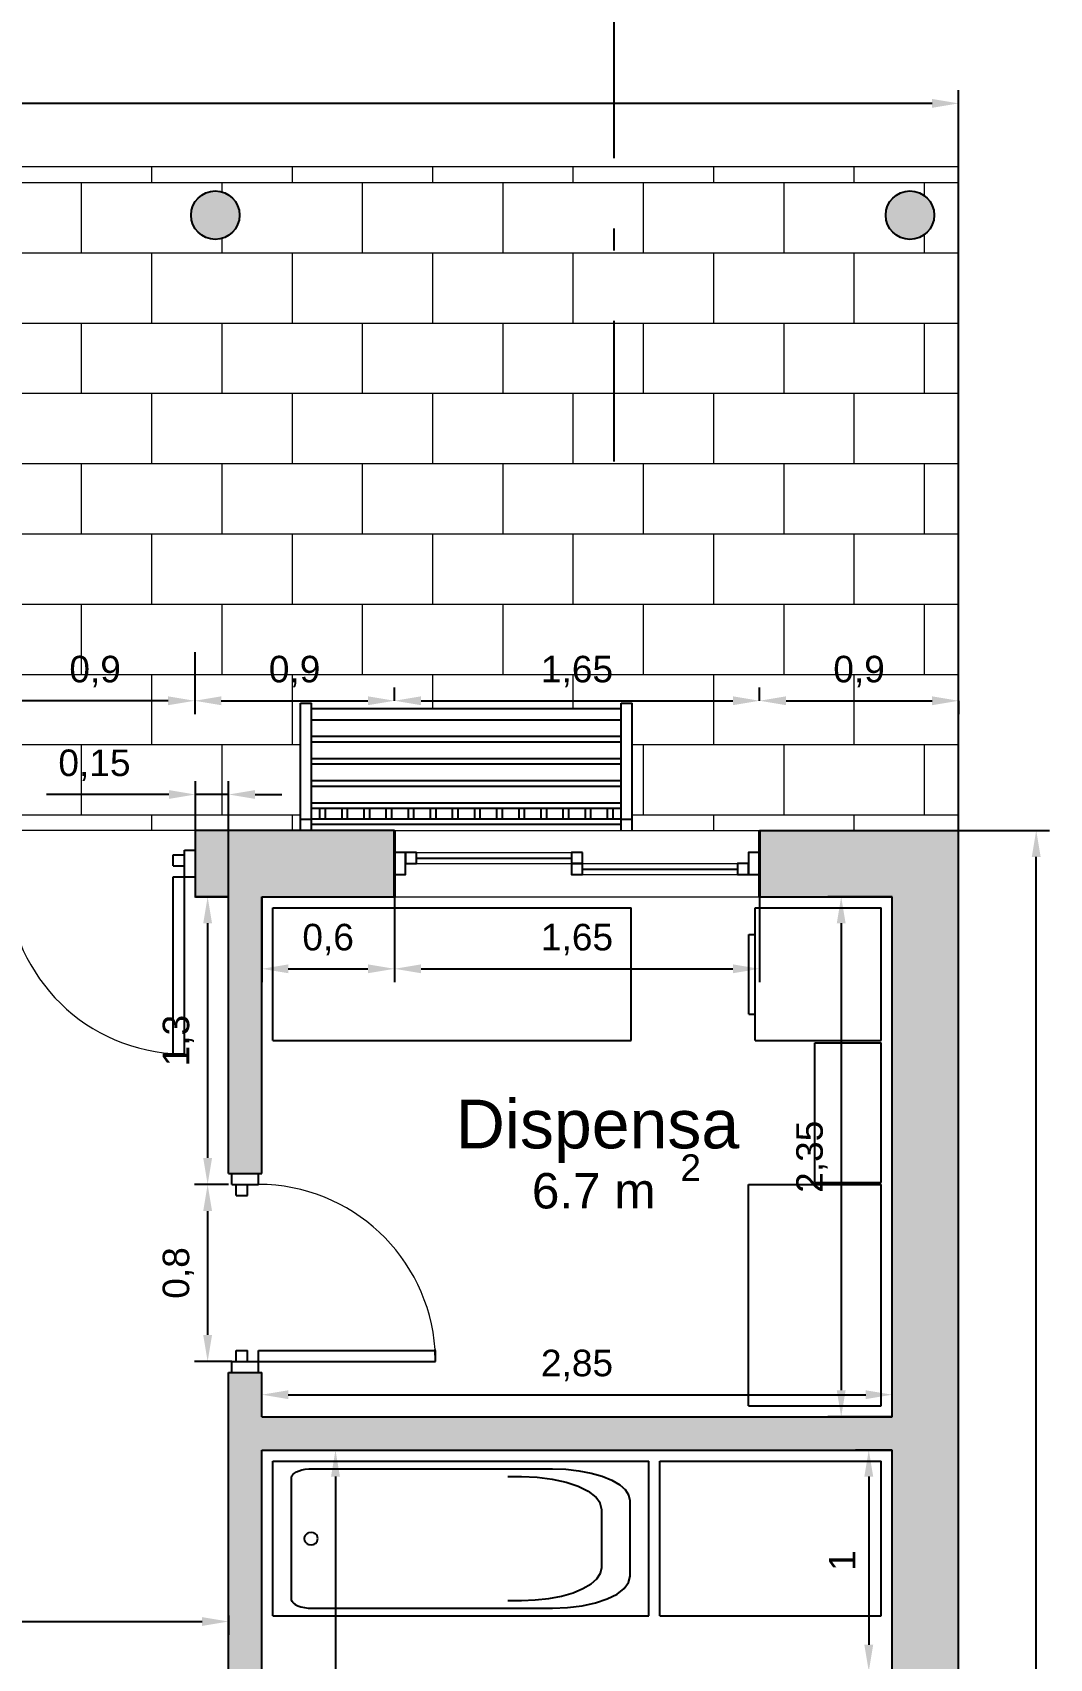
# Model space of a CAD drawing. Header units: millimetres. Extents: x 2491 to 2548.8, y 1338.3 to 1412.1.
# Drawn here: x 2522.52 to 2527.11, y 1398.03 to 1405.38 of the extents above; entities that cross this region are included whole.
import ezdxf

# ---------------------------------------------------------------- set-up
doc = ezdxf.new("R2010")
doc.units = ezdxf.units.MM
doc.header["$PDMODE"] = 35
doc.linetypes.add('TRATTOPUNTO', pattern=[25.4, 12.7, -6.35, 0, -6.35])
for name, color, linetype, lineweight in [('ARREDI attrezzature - furniture', 175, 'Continuous', 9), ('MURATURA sezioni - section wall', 7, 'Continuous', 40), ('MURATURE tratteggi - wall hatch', 252, 'Continuous', 18), ('PAVIMENTAZIONE - flooring', 250, 'Continuous', 5), ('PORTE finestre - doors windows', 252, 'Continuous', 5), ('PROIEZIONI - projections', 145, 'Continuous', 13), ('PROIEZIONI finissime - fine lines', 251, 'Continuous', 9), ('SEZIONI medie - small section', 2, 'Continuous', 25)]:
    doc.layers.add(name, color=color, linetype=linetype, lineweight=lineweight)
for name, color, linetype in [('ARREDI_BAGNO 2', 175, 'Continuous'), ('LINEA SEZIONE', 2, 'Continuous'), ('QUOTE - dimension', 251, 'Continuous'), ('TESTO superfici - surface txt', 2, 'Continuous'), ('TXT AMBIENTI', 252, 'Continuous'), ('VETRATE sezioni - windows sections', 171, 'Continuous')]:
    doc.layers.add(name, color=color, linetype=linetype)
doc.styles.get("Standard").update_dxf_attribs({"font": 'arial.ttf'})
doc.dimstyles.new('ISO-25', dxfattribs={"dimtxt": 0.12, "dimasz": 0.12, "dimexe": 0.06, "dimexo": 0, "dimgap": 0.06, "dimtad": 1, "dimtxsty": 'Standard', "dimcen": 0.12, "dimadec": 0, "dimazin": 0, "dimtfac": 1, "dimtmove": 0, "dimatfit": 3, "dimfxl": 0, "dimarcsym": 0})

# ---------------------------------------------------------------- blocks, each defined once
blk = doc.blocks.new('*D27')
at = {"layer": 'DefPoints', "color": 0}
for p in [(2513.7024, 1405.0573), (2513.7024, 1404.7722), (2526.7024, 1404.7722)]:
    blk.add_point(p, dxfattribs=at)
at = {"layer": 'QUOTE - dimension', "color": 0, "lineweight": -2}
for p, q in [((2513.7024, 1404.7722), (2513.7024, 1405.1173)), ((2526.7024, 1404.7722), (2526.7024, 1405.1173)), ((2526.5824, 1405.0573), (2513.8224, 1405.0573))]:
    blk.add_line(p, q, dxfattribs=at)
at = {"layer": 'QUOTE - dimension', "color": 0}
for points in [[(2513.8224, 1405.0773), (2513.8224, 1405.0373), (2513.7024, 1405.0573)], [(2526.5824, 1405.0773), (2526.5824, 1405.0373), (2526.7024, 1405.0573)]]:
    blk.add_solid(points, dxfattribs=at)
at = {"layer": 'QUOTE - dimension', "color": 0, "insert": (2520.2024, 1405.1786), "char_height": 0.12, "attachment_point": 5}
blk.add_mtext('13', dxfattribs=at)
blk = doc.blocks.new('*D37')
at = {"layer": 'DefPoints', "color": 0}
for p in [(2523.2524, 1401.9343), (2523.2524, 1401.4722), (2523.4024, 1401.4722)]:
    blk.add_point(p, dxfattribs=at)
at = {"layer": 'QUOTE - dimension', "color": 0, "lineweight": -2}
for p, q in [((2523.2524, 1401.4722), (2523.2524, 1401.9943)), ((2523.4024, 1401.4722), (2523.4024, 1401.9943)), ((2523.1324, 1401.9343), (2522.5798, 1401.9343)), ((2523.4024, 1401.9343), (2523.2524, 1401.9343)), ((2523.5224, 1401.9343), (2523.6424, 1401.9343))]:
    blk.add_line(p, q, dxfattribs=at)
at = {"layer": 'QUOTE - dimension', "color": 0}
for points in [[(2523.1324, 1401.9543), (2523.1324, 1401.9143), (2523.2524, 1401.9343)], [(2523.5224, 1401.9543), (2523.5224, 1401.9143), (2523.4024, 1401.9343)]]:
    blk.add_solid(points, dxfattribs=at)
at = {"layer": 'QUOTE - dimension', "color": 0, "insert": (2522.7961, 1402.0665), "char_height": 0.12, "attachment_point": 5}
blk.add_mtext('0,15', dxfattribs=at)
blk = doc.blocks.new('*D38')
at = {"layer": 'DefPoints', "color": 0}
for p in [(2522.3492, 1402.5778), (2523.2492, 1402.5778), (2522.3492, 1402.3579)]:
    blk.add_point(p, dxfattribs=at)
at = {"layer": 'QUOTE - dimension', "color": 0, "lineweight": -2}
for p, q in [((2522.3492, 1402.5778), (2522.3492, 1402.2979)), ((2523.2492, 1402.5778), (2523.2492, 1402.2979)), ((2523.1292, 1402.3579), (2522.4692, 1402.3579))]:
    blk.add_line(p, q, dxfattribs=at)
at = {"layer": 'QUOTE - dimension', "color": 0}
for points in [[(2522.4692, 1402.3779), (2522.4692, 1402.3379), (2522.3492, 1402.3579)], [(2523.1292, 1402.3779), (2523.1292, 1402.3379), (2523.2492, 1402.3579)]]:
    blk.add_solid(points, dxfattribs=at)
at = {"layer": 'QUOTE - dimension', "color": 0, "insert": (2522.7992, 1402.49), "char_height": 0.12, "attachment_point": 5}
blk.add_mtext('0,9', dxfattribs=at)
blk = doc.blocks.new('*D40')
at = {"layer": 'DefPoints', "color": 0}
for p in [(2523.4024, 1401.4722), (2523.3077, 1400.1722), (2523.4024, 1400.1722)]:
    blk.add_point(p, dxfattribs=at)
at = {"layer": 'QUOTE - dimension', "color": 0, "lineweight": -2}
for p, q in [((2523.4024, 1401.4722), (2523.2477, 1401.4722)), ((2523.3077, 1401.3522), (2523.3077, 1400.2922)), ((2523.4024, 1400.1722), (2523.2477, 1400.1722))]:
    blk.add_line(p, q, dxfattribs=at)
at = {"layer": 'QUOTE - dimension', "color": 0}
for points in [[(2523.2877, 1401.3522), (2523.3277, 1401.3522), (2523.3077, 1401.4722)], [(2523.2877, 1400.2922), (2523.3277, 1400.2922), (2523.3077, 1400.1722)]]:
    blk.add_solid(points, dxfattribs=at)
at = {"layer": 'QUOTE - dimension', "color": 0, "insert": (2523.1756, 1400.8222), "char_height": 0.12, "attachment_point": 5, "rotation": 90}
blk.add_mtext('1,3', dxfattribs=at)
blk = doc.blocks.new('*D41')
at = {"layer": 'DefPoints', "color": 0}
for p in [(2523.3077, 1400.1722), (2523.3077, 1399.3722), (2523.4174, 1399.3722)]:
    blk.add_point(p, dxfattribs=at)
at = {"layer": 'QUOTE - dimension', "color": 0, "lineweight": -2}
for p, q in [((2523.3077, 1400.1722), (2523.2477, 1400.1722)), ((2523.3077, 1400.0522), (2523.3077, 1399.4922)), ((2523.4174, 1399.3722), (2523.2477, 1399.3722))]:
    blk.add_line(p, q, dxfattribs=at)
at = {"layer": 'QUOTE - dimension', "color": 0}
for points in [[(2523.2877, 1400.0522), (2523.3277, 1400.0522), (2523.3077, 1400.1722)], [(2523.2877, 1399.4922), (2523.3277, 1399.4922), (2523.3077, 1399.3722)]]:
    blk.add_solid(points, dxfattribs=at)
at = {"layer": 'QUOTE - dimension', "color": 0, "insert": (2523.1756, 1399.7722), "char_height": 0.12, "attachment_point": 5, "rotation": 90}
blk.add_mtext('0,8', dxfattribs=at)
blk = doc.blocks.new('*D42')
at = {"layer": 'DefPoints', "color": 0}
for p in [(2523.5524, 1401.4722), (2524.1524, 1401.4722), (2524.1524, 1401.1467)]:
    blk.add_point(p, dxfattribs=at)
at = {"layer": 'QUOTE - dimension', "color": 0, "lineweight": -2}
for p, q in [((2523.5524, 1401.4722), (2523.5524, 1401.0867)), ((2524.1524, 1401.4722), (2524.1524, 1401.0867)), ((2523.6724, 1401.1467), (2524.0324, 1401.1467))]:
    blk.add_line(p, q, dxfattribs=at)
at = {"layer": 'QUOTE - dimension', "color": 0}
for points in [[(2523.6724, 1401.1667), (2523.6724, 1401.1267), (2523.5524, 1401.1467)], [(2524.0324, 1401.1667), (2524.0324, 1401.1267), (2524.1524, 1401.1467)]]:
    blk.add_solid(points, dxfattribs=at)
at = {"layer": 'QUOTE - dimension', "color": 0, "insert": (2523.8524, 1401.2788), "char_height": 0.12, "attachment_point": 5}
blk.add_mtext('0,6', dxfattribs=at)
blk = doc.blocks.new('*D43')
at = {"layer": 'DefPoints', "color": 0}
for p in [(2524.1524, 1401.4722), (2525.8024, 1401.4722), (2525.8024, 1401.1467)]:
    blk.add_point(p, dxfattribs=at)
at = {"layer": 'QUOTE - dimension', "color": 0, "lineweight": -2}
for p, q in [((2524.1524, 1401.4722), (2524.1524, 1401.0867)), ((2525.8024, 1401.4722), (2525.8024, 1401.0867)), ((2524.2724, 1401.1467), (2525.6824, 1401.1467))]:
    blk.add_line(p, q, dxfattribs=at)
at = {"layer": 'QUOTE - dimension', "color": 0}
for points in [[(2524.2724, 1401.1667), (2524.2724, 1401.1267), (2524.1524, 1401.1467)], [(2525.6824, 1401.1667), (2525.6824, 1401.1267), (2525.8024, 1401.1467)]]:
    blk.add_solid(points, dxfattribs=at)
at = {"layer": 'QUOTE - dimension', "color": 0, "insert": (2524.9774, 1401.2788), "char_height": 0.12, "attachment_point": 5}
blk.add_mtext('1,65', dxfattribs=at)
blk = doc.blocks.new('*D44')
at = {"layer": 'DefPoints', "color": 0}
for p in [(2526.4024, 1401.4722), (2526.1716, 1399.1222), (2526.4024, 1399.1222)]:
    blk.add_point(p, dxfattribs=at)
at = {"layer": 'QUOTE - dimension', "color": 0, "lineweight": -2}
for p, q in [((2526.4024, 1401.4722), (2526.1116, 1401.4722)), ((2526.1716, 1401.3522), (2526.1716, 1399.2422)), ((2526.4024, 1399.1222), (2526.1116, 1399.1222))]:
    blk.add_line(p, q, dxfattribs=at)
at = {"layer": 'QUOTE - dimension', "color": 0}
for points in [[(2526.1516, 1401.3522), (2526.1916, 1401.3522), (2526.1716, 1401.4722)], [(2526.1516, 1399.2422), (2526.1916, 1399.2422), (2526.1716, 1399.1222)]]:
    blk.add_solid(points, dxfattribs=at)
at = {"layer": 'QUOTE - dimension', "color": 0, "insert": (2526.0395, 1400.2972), "char_height": 0.12, "attachment_point": 5, "rotation": 90}
blk.add_mtext('2,35', dxfattribs=at)
blk = doc.blocks.new('*D45')
at = {"layer": 'DefPoints', "color": 0}
for p in [(2523.5524, 1399.2222), (2526.4024, 1399.2222), (2526.4024, 1399.2222)]:
    blk.add_point(p, dxfattribs=at)
at = {"layer": 'QUOTE - dimension', "color": 0, "lineweight": -2}
for p, q in [((2523.5524, 1399.2222), (2523.5524, 1399.2822)), ((2526.4024, 1399.2222), (2526.4024, 1399.2822)), ((2523.6724, 1399.2222), (2526.2824, 1399.2222))]:
    blk.add_line(p, q, dxfattribs=at)
at = {"layer": 'QUOTE - dimension', "color": 0}
for points in [[(2523.6724, 1399.2422), (2523.6724, 1399.2022), (2523.5524, 1399.2222)], [(2526.2824, 1399.2422), (2526.2824, 1399.2022), (2526.4024, 1399.2222)]]:
    blk.add_solid(points, dxfattribs=at)
at = {"layer": 'QUOTE - dimension', "color": 0, "insert": (2524.9774, 1399.3543), "char_height": 0.12, "attachment_point": 5}
blk.add_mtext('2,85', dxfattribs=at)
blk = doc.blocks.new('*D46')
at = {"layer": 'DefPoints', "color": 0}
for p in [(2526.4024, 1398.9722), (2526.2962, 1397.9722), (2526.4024, 1397.9722)]:
    blk.add_point(p, dxfattribs=at)
at = {"layer": 'QUOTE - dimension', "color": 0, "lineweight": -2}
for p, q in [((2526.4024, 1398.9722), (2526.2362, 1398.9722)), ((2526.2962, 1398.8522), (2526.2962, 1398.0922)), ((2526.4024, 1397.9722), (2526.2362, 1397.9722))]:
    blk.add_line(p, q, dxfattribs=at)
at = {"layer": 'QUOTE - dimension', "color": 0}
for points in [[(2526.2762, 1398.8522), (2526.3162, 1398.8522), (2526.2962, 1398.9722)], [(2526.2762, 1398.0922), (2526.3162, 1398.0922), (2526.2962, 1397.9722)]]:
    blk.add_solid(points, dxfattribs=at)
at = {"layer": 'QUOTE - dimension', "color": 0, "insert": (2526.1759, 1398.4722), "char_height": 0.12, "attachment_point": 5, "rotation": 90}
blk.add_mtext('1', dxfattribs=at)
blk = doc.blocks.new('*D49')
at = {"layer": 'DefPoints', "color": 0}
for p in [(2523.5524, 1398.9722), (2523.5374, 1396.4722), (2523.8856, 1396.4722)]:
    blk.add_point(p, dxfattribs=at)
at = {"layer": 'QUOTE - dimension', "color": 0, "lineweight": -2}
for p, q in [((2523.5524, 1398.9722), (2523.9456, 1398.9722)), ((2523.8856, 1398.8522), (2523.8856, 1396.5922)), ((2523.5374, 1396.4722), (2523.9456, 1396.4722))]:
    blk.add_line(p, q, dxfattribs=at)
at = {"layer": 'QUOTE - dimension', "color": 0}
for points in [[(2523.8656, 1398.8522), (2523.9056, 1398.8522), (2523.8856, 1398.9722)], [(2523.8656, 1396.5922), (2523.9056, 1396.5922), (2523.8856, 1396.4722)]]:
    blk.add_solid(points, dxfattribs=at)
at = {"layer": 'QUOTE - dimension', "color": 0, "insert": (2523.7535, 1397.7222), "char_height": 0.12, "attachment_point": 5, "rotation": 90}
blk.add_mtext('2,5', dxfattribs=at)
blk = doc.blocks.new('*D54')
at = {"layer": 'DefPoints', "color": 0}
for p in [(2526.7024, 1401.7722), (2527.0531, 1401.7722), (2526.7024, 1391.7722)]:
    blk.add_point(p, dxfattribs=at)
at = {"layer": 'QUOTE - dimension', "color": 0, "lineweight": -2}
for p, q in [((2526.7024, 1401.7722), (2527.1131, 1401.7722)), ((2527.0531, 1391.8922), (2527.0531, 1401.6522)), ((2526.7024, 1391.7722), (2527.1131, 1391.7722))]:
    blk.add_line(p, q, dxfattribs=at)
at = {"layer": 'QUOTE - dimension', "color": 0}
for points in [[(2527.0331, 1401.6522), (2527.0731, 1401.6522), (2527.0531, 1401.7722)], [(2527.0331, 1391.8922), (2527.0731, 1391.8922), (2527.0531, 1391.7722)]]:
    blk.add_solid(points, dxfattribs=at)
at = {"layer": 'QUOTE - dimension', "color": 0, "insert": (2526.9319, 1396.7722), "char_height": 0.12, "attachment_point": 5, "rotation": 90}
blk.add_mtext('10', dxfattribs=at)
blk = doc.blocks.new('*D87')
at = {"layer": 'DefPoints', "color": 0}
for p in [(2523.2492, 1402.3579), (2524.1524, 1402.3579), (2524.1524, 1402.3579)]:
    blk.add_point(p, dxfattribs=at)
at = {"layer": 'QUOTE - dimension', "color": 0, "lineweight": -2}
for p, q in [((2524.1524, 1402.3579), (2524.1524, 1402.4179)), ((2523.2492, 1402.3579), (2523.2492, 1402.2979)), ((2523.3692, 1402.3579), (2524.0324, 1402.3579))]:
    blk.add_line(p, q, dxfattribs=at)
at = {"layer": 'QUOTE - dimension', "color": 0}
for points in [[(2523.3692, 1402.3779), (2523.3692, 1402.3379), (2523.2492, 1402.3579)], [(2524.0324, 1402.3779), (2524.0324, 1402.3379), (2524.1524, 1402.3579)]]:
    blk.add_solid(points, dxfattribs=at)
at = {"layer": 'QUOTE - dimension', "color": 0, "insert": (2523.7008, 1402.49), "char_height": 0.12, "attachment_point": 5}
blk.add_mtext('0,9', dxfattribs=at)
blk = doc.blocks.new('*D88')
at = {"layer": 'DefPoints', "color": 0}
for p in [(2524.1524, 1402.3579), (2525.8024, 1402.3579), (2525.8024, 1402.3579)]:
    blk.add_point(p, dxfattribs=at)
at = {"layer": 'QUOTE - dimension', "color": 0, "lineweight": -2}
for p, q in [((2524.1524, 1402.3579), (2524.1524, 1402.4179)), ((2525.8024, 1402.3579), (2525.8024, 1402.4179)), ((2524.2724, 1402.3579), (2525.6824, 1402.3579))]:
    blk.add_line(p, q, dxfattribs=at)
at = {"layer": 'QUOTE - dimension', "color": 0}
for points in [[(2524.2724, 1402.3779), (2524.2724, 1402.3379), (2524.1524, 1402.3579)], [(2525.6824, 1402.3779), (2525.6824, 1402.3379), (2525.8024, 1402.3579)]]:
    blk.add_solid(points, dxfattribs=at)
at = {"layer": 'QUOTE - dimension', "color": 0, "insert": (2524.9774, 1402.49), "char_height": 0.12, "attachment_point": 5}
blk.add_mtext('1,65', dxfattribs=at)
blk = doc.blocks.new('*D89')
at = {"layer": 'DefPoints', "color": 0}
for p in [(2525.8024, 1402.3579), (2526.7024, 1402.3579), (2526.7024, 1402.3579)]:
    blk.add_point(p, dxfattribs=at)
at = {"layer": 'QUOTE - dimension', "color": 0, "lineweight": -2}
for p, q in [((2525.8024, 1402.3579), (2525.8024, 1402.4179)), ((2525.9224, 1402.3579), (2526.5824, 1402.3579)), ((2526.7024, 1402.3579), (2526.7024, 1402.2979))]:
    blk.add_line(p, q, dxfattribs=at)
at = {"layer": 'QUOTE - dimension', "color": 0}
for points in [[(2525.9224, 1402.3779), (2525.9224, 1402.3379), (2525.8024, 1402.3579)], [(2526.5824, 1402.3779), (2526.5824, 1402.3379), (2526.7024, 1402.3579)]]:
    blk.add_solid(points, dxfattribs=at)
at = {"layer": 'QUOTE - dimension', "color": 0, "insert": (2526.2524, 1402.49), "char_height": 0.12, "attachment_point": 5}
blk.add_mtext('0,9', dxfattribs=at)
blk = doc.blocks.new('*D98')
at = {"layer": 'DefPoints', "color": 0}
for p in [(2518.6524, 1398.2237), (2523.4024, 1398.2237), (2523.4024, 1398.1972)]:
    blk.add_point(p, dxfattribs=at)
at = {"layer": 'QUOTE - dimension', "color": 0, "lineweight": -2}
for p, q in [((2518.6524, 1398.2237), (2518.6524, 1398.1372)), ((2523.4024, 1398.2237), (2523.4024, 1398.1372)), ((2518.7724, 1398.1972), (2523.2824, 1398.1972))]:
    blk.add_line(p, q, dxfattribs=at)
at = {"layer": 'QUOTE - dimension', "color": 0}
for points in [[(2518.7724, 1398.2172), (2518.7724, 1398.1772), (2518.6524, 1398.1972)], [(2523.2824, 1398.2172), (2523.2824, 1398.1772), (2523.4024, 1398.1972)]]:
    blk.add_solid(points, dxfattribs=at)
at = {"layer": 'QUOTE - dimension', "color": 0, "insert": (2521.0274, 1398.329), "char_height": 0.12, "attachment_point": 5}
blk.add_mtext('4,75', dxfattribs=at)

msp = doc.modelspace()

# ---------------------------------------------------------------- hatches: boundary and pattern name
at = {"layer": 'MURATURE tratteggi - wall hatch'}
h = msp.add_hatch(color=256, dxfattribs=at)
h.dxf.hatch_style = 1
edge = h.paths.add_edge_path()
edge.add_arc((2513.9224, 1404.5522), 0.1095, 0, 360)
edge = h.paths.add_edge_path()
edge.add_arc((2517.0624, 1404.5522), 0.1095, 0, 360)
edge = h.paths.add_edge_path()
edge.add_arc((2520.1982, 1404.5522), 0.1095, 0, 360)
edge = h.paths.add_edge_path()
edge.add_arc((2523.3424, 1404.5522), 0.1095, 0, 360)
edge = h.paths.add_edge_path()
edge.add_arc((2526.4824, 1404.5522), 0.1095, 0, 360)
h = msp.add_hatch(color=256, dxfattribs=at)
h.dxf.hatch_style = 1
h.paths.add_polyline_path([(2515.2024, 1401.7722), (2513.7024, 1401.7722), (2513.7024, 1399.9722), (2514.0024, 1399.9722), (2514.0024, 1401.4722), (2515.2024, 1401.4722)])
h.paths.add_polyline_path([(2514.0024, 1398.4722), (2513.7024, 1398.4722), (2513.7024, 1394.8222), (2514.0024, 1394.8222)])
h.paths.add_polyline_path([(2518.8024, 1392.7722), (2519.6524, 1392.7722), (2519.6524, 1393.0722), (2518.6524, 1393.0722), (2518.6524, 1393.3412), (2518.5024, 1393.3412), (2518.5024, 1393.0722), (2518.5024, 1392.0722), (2514.0024, 1392.0722), (2514.0024, 1392.9222), (2513.7024, 1392.9222), (2513.7024, 1391.7722), (2518.8024, 1391.7722)])
h.paths.add_polyline_path([(2521.5024, 1393.0722), (2520.6524, 1393.0722), (2520.6524, 1392.7722), (2521.2024, 1392.7722), (2521.2024, 1392.7222), (2521.5024, 1392.7222)])
h.paths.add_polyline_path([(2521.6524, 1392.0722), (2521.5024, 1392.0722), (2521.5024, 1392.1222), (2521.2024, 1392.1222), (2521.2024, 1391.7722), (2521.6524, 1391.7722)])
h.paths.add_polyline_path([(2526.7024, 1396.4722), (2526.4024, 1396.4722), (2526.4024, 1395.2722), (2523.5524, 1395.2722), (2523.5524, 1395.6222), (2523.5374, 1395.6222), (2523.4024, 1395.6222), (2523.4024, 1395.2722), (2522.5424, 1395.2722), (2522.5424, 1395.1222), (2526.4024, 1395.1222), (2526.4024, 1392.0722), (2525.1524, 1392.0722), (2525.1524, 1391.7722), (2526.7024, 1391.7722)])
h.paths.add_polyline_path([(2526.7024, 1401.7722), (2525.8024, 1401.7722), (2525.8024, 1401.4722), (2526.4024, 1401.4722), (2526.4024, 1399.1222), (2523.5524, 1399.1222), (2523.5524, 1399.3222), (2523.4024, 1399.3222), (2523.4024, 1398.9722), (2523.4024, 1397.4222), (2522.7024, 1397.4222), (2522.7024, 1397.2722), (2523.4024, 1397.2722), (2523.4024, 1396.5222), (2523.4174, 1396.5222), (2523.5524, 1396.5222), (2523.5524, 1398.9722), (2526.4024, 1398.9722), (2526.4024, 1397.9722), (2526.7024, 1397.9722)])
h.paths.add_polyline_path([(2524.1524, 1401.7722), (2523.2524, 1401.7722), (2523.2524, 1401.4722), (2523.4024, 1401.4722), (2523.4024, 1400.2222), (2523.5524, 1400.2222), (2523.5524, 1401.4722), (2524.1524, 1401.4722)], flags=17)
h.paths.add_polyline_path([(2522.3524, 1401.7722), (2521.4524, 1401.7722), (2521.4524, 1401.4722), (2522.3524, 1401.4722)])
h.paths.add_polyline_path([(2520.4524, 1401.7722), (2520.0524, 1401.7722), (2520.0524, 1401.4722), (2520.4524, 1401.4722)])
h.paths.add_polyline_path([(2518.6524, 1398.5119), (2518.5024, 1398.5119), (2518.5024, 1394.9412), (2518.6524, 1394.9412), (2518.6524, 1397.2722), (2521.6224, 1397.2722), (2521.6224, 1397.4222), (2518.6524, 1397.4222)])
h.paths.add_polyline_path([(2518.5024, 1400.4012), (2518.6524, 1400.4012), (2518.6524, 1401.4722), (2519.0524, 1401.4722), (2519.0524, 1401.7722), (2517.3024, 1401.7722), (2517.3024, 1401.4722), (2518.5024, 1401.4722)])

# ---------------------------------------------------------------- linework, layer by layer
at = {"layer": 'ARREDI attrezzature - furniture', "linetype": 'Continuous', "lineweight": -3}
for p, q in [((2523.7274, 1402.3472), (2523.7774, 1402.3472)), ((2523.7274, 1401.7722), (2523.7274, 1402.3472)), ((2523.7774, 1401.7722), (2523.7774, 1402.3472)), ((2523.7774, 1402.3224), (2525.1774, 1402.3224)), ((2525.1774, 1402.3472), (2525.2274, 1402.3472)), ((2525.1774, 1401.7722), (2525.1774, 1402.3472)), ((2525.2274, 1401.7722), (2525.2274, 1402.3472)), ((2523.7774, 1402.2724), (2525.1774, 1402.2724)), ((2523.7774, 1402.1974), (2525.1774, 1402.1974)), ((2523.7774, 1402.1724), (2525.1774, 1402.1724)), ((2523.7774, 1402.0974), (2525.1774, 1402.0974)), ((2523.7774, 1402.0724), (2525.1774, 1402.0724)), ((2523.7774, 1401.9974), (2525.1774, 1401.9974)), ((2523.7774, 1401.9724), (2525.1774, 1401.9724)), ((2523.7774, 1401.8974), (2525.1774, 1401.8974)), ((2523.7274, 1401.8222), (2523.7774, 1401.8222)), ((2523.7774, 1401.8722), (2525.1774, 1401.8722)), ((2523.7774, 1401.8251), (2525.1774, 1401.8251)), ((2523.8153, 1401.8251), (2523.8153, 1401.8722)), ((2523.8403, 1401.8251), (2523.8403, 1401.8722)), ((2523.9153, 1401.8251), (2523.9153, 1401.8722)), ((2523.9403, 1401.8251), (2523.9403, 1401.8722)), ((2524.0153, 1401.8251), (2524.0153, 1401.8722)), ((2524.0403, 1401.8251), (2524.0403, 1401.8722)), ((2524.1153, 1401.8251), (2524.1153, 1401.8722)), ((2524.1403, 1401.8251), (2524.1403, 1401.8722)), ((2524.2153, 1401.8251), (2524.2153, 1401.8722)), ((2524.2403, 1401.8251), (2524.2403, 1401.8722)), ((2524.3153, 1401.8251), (2524.3153, 1401.8722)), ((2524.3403, 1401.8251), (2524.3403, 1401.8722)), ((2524.4153, 1401.8251), (2524.4153, 1401.8722)), ((2524.4403, 1401.8251), (2524.4403, 1401.8722)), ((2524.5153, 1401.8251), (2524.5153, 1401.8722)), ((2524.5403, 1401.8251), (2524.5403, 1401.8722)), ((2524.6153, 1401.8251), (2524.6153, 1401.8722)), ((2524.6403, 1401.8251), (2524.6403, 1401.8722)), ((2524.7153, 1401.8251), (2524.7153, 1401.8722)), ((2524.7403, 1401.8251), (2524.7403, 1401.8722)), ((2524.8153, 1401.8251), (2524.8153, 1401.8722)), ((2524.8403, 1401.8251), (2524.8403, 1401.8722)), ((2524.9153, 1401.8251), (2524.9153, 1401.8722)), ((2524.9403, 1401.8251), (2524.9403, 1401.8722)), ((2525.0153, 1401.8251), (2525.0153, 1401.8722)), ((2525.0403, 1401.8251), (2525.0403, 1401.8722)), ((2525.1153, 1401.8251), (2525.1153, 1401.8722)), ((2525.1403, 1401.8251), (2525.1403, 1401.8722)), ((2525.1774, 1401.8222), (2525.2274, 1401.8222)), ((2523.7774, 1401.8001), (2525.1774, 1401.8001)), ((2523.6024, 1401.4222), (2525.2224, 1401.4222)), ((2523.6024, 1400.8222), (2523.6024, 1401.4222)), ((2525.2224, 1400.8222), (2525.2224, 1401.4222)), ((2525.7824, 1401.4222), (2526.3524, 1401.4222)), ((2525.7824, 1400.8222), (2525.7824, 1401.4222)), ((2526.3524, 1400.8222), (2526.3524, 1401.4222)), ((2525.7539, 1401.3022), (2525.7824, 1401.3022)), ((2525.7539, 1400.9422), (2525.7539, 1401.3022)), ((2525.7539, 1400.9422), (2525.7824, 1400.9422)), ((2523.6024, 1400.8222), (2525.2224, 1400.8222)), ((2525.7824, 1400.8222), (2526.3524, 1400.8222)), ((2526.0524, 1400.8117), (2526.3524, 1400.8117)), ((2526.0524, 1400.1817), (2526.0524, 1400.8117)), ((2526.3524, 1400.1817), (2526.3524, 1400.8117)), ((2525.7524, 1400.1722), (2526.3524, 1400.1722)), ((2525.7524, 1399.1722), (2525.7524, 1400.1722)), ((2526.0524, 1400.1817), (2526.3524, 1400.1817)), ((2526.3524, 1399.1722), (2526.3524, 1400.1722)), ((2525.7524, 1399.1722), (2526.3524, 1399.1722))]:
    msp.add_line(p, q, dxfattribs=at)
at = {"layer": 'ARREDI_BAGNO 2', "linetype": 'Continuous', "lineweight": -3}
for p, q in [((2523.6024, 1398.9222), (2525.3024, 1398.9222)), ((2523.6024, 1398.2222), (2523.6024, 1398.9222)), ((2523.693, 1398.8619), (2523.6999, 1398.868)), ((2523.6999, 1398.868), (2523.7092, 1398.8734)), ((2523.7092, 1398.8734), (2523.7208, 1398.8782)), ((2523.7208, 1398.8782), (2523.7341, 1398.882)), ((2523.7341, 1398.882), (2523.7488, 1398.8849)), ((2523.7488, 1398.8849), (2523.7646, 1398.8866)), ((2523.7646, 1398.8866), (2523.7808, 1398.8872)), ((2523.7808, 1398.8872), (2524.8659, 1398.8872)), ((2524.8659, 1398.8872), (2524.9269, 1398.885)), ((2524.9269, 1398.885), (2524.9861, 1398.8784)), ((2524.9861, 1398.8784), (2525.0416, 1398.8678)), ((2525.0416, 1398.8678), (2525.0918, 1398.8533)), ((2525.3024, 1398.2222), (2525.3024, 1398.9222)), ((2525.3524, 1398.9222), (2526.3524, 1398.9222)), ((2525.3524, 1398.2222), (2525.3524, 1398.9222)), ((2526.3524, 1398.2222), (2526.3524, 1398.9222)), ((2523.6874, 1398.8487), (2523.6888, 1398.8554)), ((2523.6874, 1398.2956), (2523.6874, 1398.8487)), ((2523.6888, 1398.8554), (2523.693, 1398.8619)), ((2524.6645, 1398.8522), (2524.7258, 1398.8522)), ((2524.7258, 1398.8522), (2524.7967, 1398.8493)), ((2524.7967, 1398.8493), (2524.865, 1398.8408)), ((2524.865, 1398.8408), (2524.9278, 1398.8269)), ((2524.9278, 1398.8269), (2524.983, 1398.8083)), ((2524.983, 1398.8083), (2525.0282, 1398.7856)), ((2525.0918, 1398.8533), (2525.1352, 1398.8355)), ((2525.1352, 1398.8355), (2525.1703, 1398.8148)), ((2525.1703, 1398.8148), (2525.1962, 1398.7919)), ((2525.0282, 1398.7856), (2525.0618, 1398.7597)), ((2525.0825, 1398.7316), (2525.0618, 1398.7597)), ((2525.0895, 1398.7024), (2525.0825, 1398.7316)), ((2525.2121, 1398.7676), (2525.1962, 1398.7919)), ((2525.2174, 1398.7424), (2525.2121, 1398.7676)), ((2525.2174, 1398.4019), (2525.2174, 1398.7424)), ((2525.0895, 1398.4419), (2525.0895, 1398.7024)), ((2523.7452, 1398.5722), (2523.7469, 1398.5827)), ((2523.7469, 1398.5827), (2523.7498, 1398.5876)), ((2523.7498, 1398.5876), (2523.754, 1398.5924)), ((2523.754, 1398.5924), (2523.7571, 1398.5948)), ((2523.7571, 1398.5948), (2523.7609, 1398.5971)), ((2523.7609, 1398.5971), (2523.7654, 1398.5991)), ((2523.7654, 1398.5991), (2523.7753, 1398.6007)), ((2523.7753, 1398.6007), (2523.7851, 1398.5991)), ((2523.7851, 1398.5991), (2523.7896, 1398.5971)), ((2523.7896, 1398.5971), (2523.7934, 1398.5948)), ((2523.7934, 1398.5948), (2523.7965, 1398.5924)), ((2523.8002, 1398.5882), (2523.7965, 1398.5924)), ((2523.8028, 1398.5838), (2523.8002, 1398.5882)), ((2523.8053, 1398.5722), (2523.8028, 1398.5838)), ((2523.7477, 1398.5606), (2523.7452, 1398.5722)), ((2523.7503, 1398.5562), (2523.7477, 1398.5606)), ((2523.754, 1398.552), (2523.7503, 1398.5562)), ((2523.754, 1398.552), (2523.7571, 1398.5495)), ((2523.7571, 1398.5495), (2523.7609, 1398.5473)), ((2523.7609, 1398.5473), (2523.7654, 1398.5452)), ((2523.7654, 1398.5452), (2523.7753, 1398.5436)), ((2523.7753, 1398.5436), (2523.7851, 1398.5452)), ((2523.7851, 1398.5452), (2523.7896, 1398.5473)), ((2523.7896, 1398.5473), (2523.7934, 1398.5495)), ((2523.7934, 1398.5495), (2523.7965, 1398.552)), ((2523.7965, 1398.552), (2523.8002, 1398.5562)), ((2523.8002, 1398.5562), (2523.8028, 1398.5606)), ((2523.8028, 1398.5606), (2523.8053, 1398.5722)), ((2525.084, 1398.4159), (2525.0895, 1398.4419)), ((2525.0044, 1398.3457), (2525.0408, 1398.3671)), ((2525.0408, 1398.3671), (2525.0676, 1398.3907)), ((2525.0676, 1398.3907), (2525.084, 1398.4159)), ((2525.1906, 1398.3465), (2525.2106, 1398.3737)), ((2525.2106, 1398.3737), (2525.2174, 1398.4019)), ((2523.6892, 1398.2881), (2523.6874, 1398.2956)), ((2523.6945, 1398.2809), (2523.6892, 1398.2881)), ((2523.6945, 1398.2809), (2523.7031, 1398.2743)), ((2524.6645, 1398.2922), (2524.7258, 1398.2922)), ((2524.7258, 1398.2922), (2524.7889, 1398.2945)), ((2524.7889, 1398.2945), (2524.8502, 1398.3012)), ((2524.8502, 1398.3012), (2524.9076, 1398.3122)), ((2524.9076, 1398.3122), (2524.9596, 1398.3272)), ((2524.9596, 1398.3272), (2525.0044, 1398.3457)), ((2525.0004, 1398.2682), (2525.0612, 1398.2816)), ((2525.0612, 1398.2816), (2525.1144, 1398.2996)), ((2525.1144, 1398.2996), (2525.1582, 1398.3215)), ((2525.1582, 1398.3215), (2525.1906, 1398.3465)), ((2523.6024, 1398.2222), (2525.3024, 1398.2222)), ((2523.7031, 1398.2743), (2523.7148, 1398.2684)), ((2523.7148, 1398.2684), (2523.7289, 1398.2637)), ((2523.7289, 1398.2637), (2523.745, 1398.2601)), ((2523.745, 1398.2601), (2523.7626, 1398.2579)), ((2523.7626, 1398.2579), (2523.7808, 1398.2572)), ((2523.7808, 1398.2572), (2524.8659, 1398.2572)), ((2524.8659, 1398.2572), (2524.9344, 1398.26)), ((2524.9344, 1398.26), (2525.0004, 1398.2682)), ((2525.3524, 1398.2222), (2526.3524, 1398.2222))]:
    msp.add_line(p, q, dxfattribs=at)
at = {"layer": 'LINEA SEZIONE', "linetype": 'TRATTOPUNTO', "ltscale": 0.05}
msp.add_line((2525.1445, 1406.8146), (2525.1445, 1403.4297), dxfattribs=at)
at = {"layer": 'MURATURA sezioni - section wall', "linetype": 'Continuous', "lineweight": -3}
for p, q in [((2524.1524, 1401.7722), (2523.2524, 1401.7722)), ((2523.2524, 1401.4722), (2523.2524, 1401.7722)), ((2525.8024, 1401.7722), (2526.7024, 1401.7722)), ((2526.7024, 1397.9722), (2526.7024, 1401.7722)), ((2523.2524, 1401.4722), (2523.4024, 1401.4722)), ((2523.4024, 1400.2222), (2523.4024, 1401.4722)), ((2523.5524, 1401.4722), (2524.1524, 1401.4722)), ((2523.5524, 1400.2222), (2523.5524, 1401.4722)), ((2525.8024, 1401.4722), (2526.4024, 1401.4722)), ((2526.4024, 1399.1222), (2526.4024, 1401.4722)), ((2523.4024, 1400.2222), (2523.5524, 1400.2222)), ((2523.4024, 1399.3222), (2523.5524, 1399.3222)), ((2523.4024, 1397.4222), (2523.4024, 1399.3222)), ((2523.5524, 1399.1222), (2523.5524, 1399.3222)), ((2523.5524, 1399.1222), (2526.4024, 1399.1222)), ((2523.5524, 1398.9722), (2526.4024, 1398.9722)), ((2523.5524, 1396.5222), (2523.5524, 1398.9722)), ((2526.4024, 1397.9722), (2526.4024, 1398.9722))]:
    msp.add_line(p, q, dxfattribs=at)
at = {"layer": 'MURATURA sezioni - section wall'}
for p, q in [((2524.1524, 1401.4722), (2524.1524, 1401.7722)), ((2525.8024, 1401.4722), (2525.8024, 1401.7722))]:
    msp.add_line(p, q, dxfattribs=at)
at = {"layer": 'MURATURA sezioni - section wall', "linetype": 'Continuous', "lineweight": -3}
for centre in [(2523.3424, 1404.5522), (2526.4824, 1404.5522)]:
    msp.add_circle(centre, 0.1095, dxfattribs=at)
at = {"layer": 'PAVIMENTAZIONE - flooring'}
for p, q in [((2523.0557, 1404.6997), (2523.0557, 1404.7722)), ((2523.6907, 1404.6997), (2523.6907, 1404.7722)), ((2524.3257, 1404.6997), (2524.3257, 1404.7722)), ((2524.9607, 1404.6997), (2524.9607, 1404.7722)), ((2525.5957, 1404.6997), (2525.5957, 1404.7722)), ((2526.2307, 1404.6997), (2526.2307, 1404.7722)), ((2513.7024, 1404.6997), (2526.7024, 1404.6997)), ((2522.7382, 1404.3822), (2522.7382, 1404.6997)), ((2523.3732, 1404.6572), (2523.3732, 1404.6997)), ((2524.0082, 1404.3822), (2524.0082, 1404.6997)), ((2524.6432, 1404.3822), (2524.6432, 1404.6997)), ((2525.2782, 1404.3822), (2525.2782, 1404.6997)), ((2525.9132, 1404.3822), (2525.9132, 1404.6997)), ((2526.5482, 1404.6344), (2526.5482, 1404.6997)), ((2526.5482, 1404.3822), (2526.5482, 1404.4699)), ((2520.1982, 1404.3822), (2523.3732, 1404.3822)), ((2523.0557, 1404.0647), (2523.0557, 1404.3822)), ((2523.3732, 1404.3822), (2523.3732, 1404.4471)), ((2523.3732, 1404.3822), (2526.7024, 1404.3822)), ((2523.6907, 1404.0647), (2523.6907, 1404.3822)), ((2524.3257, 1404.0647), (2524.3257, 1404.3822)), ((2524.9607, 1404.0647), (2524.9607, 1404.3822)), ((2525.5957, 1404.0647), (2525.5957, 1404.3822)), ((2526.2307, 1404.0647), (2526.2307, 1404.3822)), ((2513.7024, 1404.0647), (2526.7024, 1404.0647)), ((2522.7382, 1403.7472), (2522.7382, 1404.0647)), ((2523.3732, 1403.7472), (2523.3732, 1404.0647)), ((2524.0082, 1403.7472), (2524.0082, 1404.0647)), ((2524.6432, 1403.7472), (2524.6432, 1404.0647)), ((2525.2782, 1403.7472), (2525.2782, 1404.0647)), ((2525.9132, 1403.7472), (2525.9132, 1404.0647)), ((2526.5482, 1403.7472), (2526.5482, 1404.0647)), ((2517.6095, 1403.7472), (2526.7024, 1403.7472)), ((2523.0557, 1403.4297), (2523.0557, 1403.7472)), ((2523.6907, 1403.4297), (2523.6907, 1403.7472)), ((2524.3257, 1403.4297), (2524.3257, 1403.7472)), ((2524.9607, 1403.4297), (2524.9607, 1403.7472)), ((2525.5957, 1403.4297), (2525.5957, 1403.7472)), ((2526.2307, 1403.4297), (2526.2307, 1403.7472)), ((2517.6095, 1403.4297), (2526.7024, 1403.4297)), ((2522.7382, 1403.1122), (2522.7382, 1403.4297)), ((2523.3732, 1403.1122), (2523.3732, 1403.4297)), ((2524.0082, 1403.1122), (2524.0082, 1403.4297)), ((2524.6432, 1403.1122), (2524.6432, 1403.4297)), ((2525.2782, 1403.1122), (2525.2782, 1403.4297)), ((2525.9132, 1403.1122), (2525.9132, 1403.4297)), ((2526.5482, 1403.1122), (2526.5482, 1403.4297)), ((2517.6095, 1403.1122), (2526.7024, 1403.1122)), ((2523.0557, 1402.7947), (2523.0557, 1403.1122)), ((2523.6907, 1402.7947), (2523.6907, 1403.1122)), ((2524.3257, 1402.7947), (2524.3257, 1403.1122)), ((2524.9607, 1402.7947), (2524.9607, 1403.1122)), ((2525.5957, 1402.7947), (2525.5957, 1403.1122)), ((2526.2307, 1402.7947), (2526.2307, 1403.1122)), ((2513.7024, 1402.7947), (2526.7024, 1402.7947)), ((2522.7382, 1402.4772), (2522.7382, 1402.7947)), ((2523.3732, 1402.4772), (2523.3732, 1402.7947)), ((2524.0082, 1402.4772), (2524.0082, 1402.7947)), ((2524.6432, 1402.4772), (2524.6432, 1402.7947)), ((2525.2782, 1402.4772), (2525.2782, 1402.7947)), ((2525.9132, 1402.4772), (2525.9132, 1402.7947)), ((2526.5482, 1402.4772), (2526.5482, 1402.7947)), ((2513.7024, 1402.4772), (2526.7024, 1402.4772)), ((2523.0557, 1402.1597), (2523.0557, 1402.4772)), ((2523.6907, 1402.1597), (2523.6907, 1402.4772)), ((2524.3257, 1402.3224), (2524.3257, 1402.4772)), ((2524.9607, 1402.3224), (2524.9607, 1402.4772)), ((2525.5957, 1402.1597), (2525.5957, 1402.4772)), ((2526.2307, 1402.1597), (2526.2307, 1402.4772)), ((2513.7024, 1402.1597), (2523.7274, 1402.1597)), ((2522.7382, 1401.8422), (2522.7382, 1402.1597)), ((2523.3732, 1401.8422), (2523.3732, 1402.1597)), ((2525.2274, 1402.1597), (2526.7024, 1402.1597)), ((2525.2782, 1401.8422), (2525.2782, 1402.1597)), ((2525.9132, 1401.8422), (2525.9132, 1402.1597)), ((2526.5482, 1401.8422), (2526.5482, 1402.1597)), ((2513.7024, 1401.8422), (2523.7274, 1401.8422)), ((2523.0557, 1401.7722), (2523.0557, 1401.8422)), ((2523.6907, 1401.7722), (2523.6907, 1401.8422)), ((2525.2274, 1401.8422), (2526.7024, 1401.8422)), ((2525.5957, 1401.7722), (2525.5957, 1401.8422)), ((2526.2307, 1401.7722), (2526.2307, 1401.8422))]:
    msp.add_line(p, q, dxfattribs=at)
at = {"layer": 'PORTE finestre - doors windows', "color": 2, "linetype": 'Continuous', "lineweight": -3}
for p, q in [((2523.1524, 1401.6622), (2523.2024, 1401.6622)), ((2523.1524, 1401.6122), (2523.1524, 1401.6622)), ((2523.2024, 1401.6822), (2523.2524, 1401.6822)), ((2523.2024, 1401.5622), (2523.2024, 1401.6822)), ((2523.1524, 1401.6122), (2523.2024, 1401.6122)), ((2523.1524, 1401.5622), (2523.2024, 1401.5622)), ((2523.1524, 1400.7622), (2523.1524, 1401.5622)), ((2523.2024, 1401.5622), (2523.2524, 1401.5622)), ((2523.2024, 1400.7622), (2523.2024, 1401.5622)), ((2523.1478, 1400.764), (2523.2024, 1400.7622)), ((2523.1524, 1400.7622), (2523.2024, 1400.7622)), ((2523.4174, 1400.1722), (2523.4174, 1400.2222)), ((2523.5374, 1400.1722), (2523.5374, 1400.2222)), ((2523.4174, 1400.1722), (2523.5374, 1400.1722)), ((2523.4374, 1400.1222), (2523.4374, 1400.1722)), ((2523.4374, 1400.1222), (2523.4874, 1400.1222)), ((2523.4874, 1400.1222), (2523.4874, 1400.1722)), ((2523.4374, 1399.4222), (2523.4874, 1399.4222)), ((2523.4374, 1399.3722), (2523.4374, 1399.4222)), ((2523.4874, 1399.3722), (2523.4874, 1399.4222)), ((2523.5374, 1399.4222), (2524.3374, 1399.4222)), ((2523.5374, 1399.3722), (2523.5374, 1399.4222)), ((2524.3374, 1399.3722), (2524.3355, 1399.4268)), ((2524.3374, 1399.3722), (2524.3374, 1399.4222)), ((2523.4174, 1399.3722), (2523.5374, 1399.3722)), ((2523.4174, 1399.3222), (2523.4174, 1399.3722)), ((2523.5374, 1399.3722), (2524.3374, 1399.3722)), ((2523.5374, 1399.3222), (2523.5374, 1399.3722))]:
    msp.add_line(p, q, dxfattribs=at)
at = {"layer": 'PORTE finestre - doors windows', "color": 251}
for centre, radius, start, end in [((2523.2024, 1401.5622), 0.8, 179.99978, 266.08716), ((2523.5373, 1399.3721), 0.8001, 3.91802, 89.99504)]:
    msp.add_arc(centre, radius, start, end, dxfattribs=at)
at = {"layer": 'PROIEZIONI - projections'}
for p, q in [((2513.7024, 1404.7722), (2526.7024, 1404.7722)), ((2523.2524, 1401.7722), (2522.3524, 1401.7722)), ((2524.1524, 1401.7722), (2525.8024, 1401.7722))]:
    msp.add_line(p, q, dxfattribs=at)
at = {"layer": 'PROIEZIONI - projections', "linetype": 'Continuous', "lineweight": -3}
msp.add_line((2526.7024, 1401.7722), (2526.7024, 1404.7722), dxfattribs=at)
at = {"layer": 'PROIEZIONI finissime - fine lines'}
for p, q in [((2524.1524, 1401.6722), (2524.2024, 1401.6722)), ((2524.2024, 1401.5722), (2524.2024, 1401.6722)), ((2524.2024, 1401.6722), (2525.0024, 1401.6722)), ((2524.2524, 1401.6222), (2524.2524, 1401.6722)), ((2524.9524, 1401.6222), (2524.9524, 1401.6722)), ((2525.0024, 1401.6222), (2525.0024, 1401.6722)), ((2525.7524, 1401.5722), (2525.7524, 1401.6722)), ((2525.7524, 1401.6722), (2525.8024, 1401.6722)), ((2524.2024, 1401.6222), (2525.0024, 1401.6222)), ((2524.9524, 1401.5722), (2524.9524, 1401.6222)), ((2524.9524, 1401.6222), (2525.7524, 1401.6222)), ((2525.0024, 1401.5722), (2525.0024, 1401.6222)), ((2525.7024, 1401.5722), (2525.7024, 1401.6222)), ((2525.7524, 1401.5722), (2525.7524, 1401.6222)), ((2524.1524, 1401.5722), (2524.2024, 1401.5722)), ((2524.9524, 1401.5722), (2525.7524, 1401.5722)), ((2525.7524, 1401.5722), (2525.8024, 1401.5722)), ((2524.1524, 1401.4722), (2525.8024, 1401.4722))]:
    msp.add_line(p, q, dxfattribs=at)
at = {"layer": 'SEZIONI medie - small section'}
for points in [[(2524.2024, 1401.6722), (2524.1524, 1401.6722), (2524.1524, 1401.5722), (2524.2024, 1401.5722)], [(2524.2524, 1401.6722), (2524.2024, 1401.6722), (2524.2024, 1401.6222), (2524.2524, 1401.6222)], [(2525.0024, 1401.6722), (2524.9524, 1401.6722), (2524.9524, 1401.6222), (2525.0024, 1401.6222)], [(2525.8024, 1401.6722), (2525.7524, 1401.6722), (2525.7524, 1401.5722), (2525.8024, 1401.5722)], [(2525.0024, 1401.6222), (2524.9524, 1401.6222), (2524.9524, 1401.5722), (2525.0024, 1401.5722)], [(2525.7524, 1401.6222), (2525.7024, 1401.6222), (2525.7024, 1401.5722), (2525.7524, 1401.5722)]]:
    msp.add_lwpolyline(points, close=True, dxfattribs=at)
at = {"layer": 'VETRATE sezioni - windows sections'}
for p, q in [((2524.2524, 1401.6472), (2524.9524, 1401.6472)), ((2525.0024, 1401.5972), (2525.7024, 1401.5972))]:
    msp.add_line(p, q, dxfattribs=at)

# ---------------------------------------------------------------- texts
at = {"layer": 'TESTO superfici - surface txt', "lineweight": 5}
for s, height, p in [('2', 0.12, (2525.4445, 1400.1882)), ('6.7 m', 0.16, (2524.7735, 1400.0638))]:
    msp.add_text(s, height=height, dxfattribs=at).set_placement(p)
at = {"layer": 'TXT AMBIENTI', "lineweight": 5}
msp.add_text('Dispensa', height=0.22, dxfattribs=at).set_placement((2524.4293, 1400.3353))

# ---------------------------------------------------------------- dimensions: what is measured, and where the dimension line sits
at = {"layer": 'QUOTE - dimension'}
for base, p1, p2, picture, middle in [((2513.7024, 1405.0573), (2526.7024, 1404.7722), (2513.7024, 1404.7722), '*D27', (2520.2024, 1405.1786)), ((2522.3492, 1402.3579), (2523.2492, 1402.5778), (2522.3492, 1402.5778), '*D38', (2522.7992, 1402.49)), ((2524.1524, 1402.3579), (2523.2492, 1402.3579), (2524.1524, 1402.3579), '*D87', (2523.7008, 1402.49)), ((2525.8024, 1402.3579), (2524.1524, 1402.3579), (2525.8024, 1402.3579), '*D88', (2524.9774, 1402.49)), ((2526.7024, 1402.3579), (2525.8024, 1402.3579), (2526.7024, 1402.3579), '*D89', (2526.2524, 1402.49)), ((2523.2524, 1401.9343), (2523.4024, 1401.4722), (2523.2524, 1401.4722), '*D37', (2522.7961, 1402.0665)), ((2524.1524, 1401.1467), (2523.5524, 1401.4722), (2524.1524, 1401.4722), '*D42', (2523.8524, 1401.2788)), ((2525.8024, 1401.1467), (2524.1524, 1401.4722), (2525.8024, 1401.4722), '*D43', (2524.9774, 1401.2788)), ((2526.4024, 1399.2222), (2523.5524, 1399.2222), (2526.4024, 1399.2222), '*D45', (2524.9774, 1399.3543)), ((2523.4024, 1398.1972), (2518.6524, 1398.2237), (2523.4024, 1398.2237), '*D98', (2521.0274, 1398.329))]:
    dim = msp.add_linear_dim(base=base, p1=p1, p2=p2, dimstyle='ISO-25', dxfattribs=at)
    dim.commit()
    dim.dimension.update_dxf_attribs({"geometry": picture, "text_midpoint": middle})
for base, p1, p2, picture, middle in [((2527.0531, 1401.7722), (2526.7024, 1391.7722), (2526.7024, 1401.7722), '*D54', (2526.9319, 1396.7722)), ((2523.3077, 1400.1722), (2523.4024, 1401.4722), (2523.4024, 1400.1722), '*D40', (2523.1756, 1400.8222)), ((2526.1716, 1399.1222), (2526.4024, 1401.4722), (2526.4024, 1399.1222), '*D44', (2526.0395, 1400.2972)), ((2523.3077, 1399.3722), (2523.3077, 1400.1722), (2523.4174, 1399.3722), '*D41', (2523.1756, 1399.7722)), ((2523.8856, 1396.4722), (2523.5524, 1398.9722), (2523.5374, 1396.4722), '*D49', (2523.7535, 1397.7222)), ((2526.2962, 1397.9722), (2526.4024, 1398.9722), (2526.4024, 1397.9722), '*D46', (2526.1759, 1398.4722))]:
    dim = msp.add_linear_dim(base=base, p1=p1, p2=p2, angle=90, dimstyle='ISO-25', dxfattribs=at)
    dim.commit()
    dim.dimension.update_dxf_attribs({"geometry": picture, "text_midpoint": middle})

doc.saveas('drawing.dxf')
